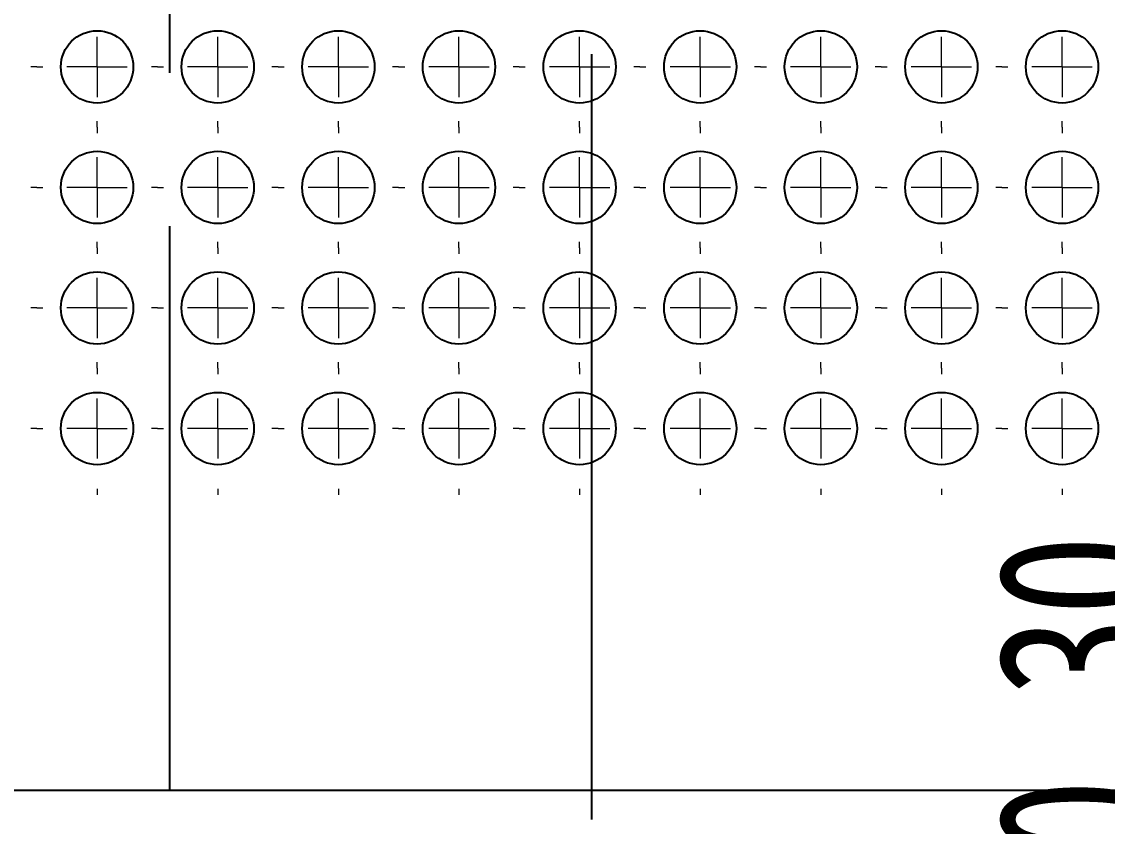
# Model space of a CAD drawing. Header units: millimetres. Extents: x -195 to 429, y -136 to 488.
# Drawn here: x 167.57 to 185.57, y 109.8 to 123.15 of the extents above; entities that cross this region are included whole.
import ezdxf

# ---------------------------------------------------------------- set-up
doc = ezdxf.new("R2010")
doc.units = ezdxf.units.MM
doc.linetypes.add('CENTERX2', pattern=[20.32, 12.7, -2.54, 2.54, -2.54])
doc.styles.add('SLDTEXTSTYLE0', font='TXT', dxfattribs={"width": 0.75})
doc.dimstyles.new('SLDDIMSTYLE1', dxfattribs={"dimtxt": 2.645833, "dimasz": 3.556, "dimexe": 0, "dimexo": 0.0625, "dimgap": 0.661458, "dimtad": 1, "dimlfac": 5, "dimrnd": 1e-09, "dimzin": 4, "dimdsep": 46, "dimtxsty": 'SLDTEXTSTYLE0', "dimblk1": 'CLOSED', "dimblk2": 'CLOSED', "dimsah": 1, "dimcen": 0.09, "dimadec": 0, "dimazin": 1, "dimtol": 1, "dimtp": 0.3, "dimtm": 0.3, "dimtfac": 1, "dimtmove": 0, "dimatfit": 0, "dimldrblk": 'CLOSED', "dimfxl": 0, "dimfrac": 2, "dimtolj": 1, "dimtzin": 0, "dimarcsym": 0})
doc.dimstyles.new('SLDDIMSTYLE2', dxfattribs={"dimtxt": 2.645833, "dimasz": 3.556, "dimexe": 0, "dimexo": 0.0625, "dimgap": 0.661458, "dimtad": 1, "dimlfac": 5, "dimrnd": 1e-09, "dimzin": 4, "dimdsep": 46, "dimtxsty": 'SLDTEXTSTYLE0', "dimblk1": 'CLOSED', "dimblk2": 'CLOSED', "dimsah": 1, "dimcen": 0.09, "dimadec": 0, "dimazin": 1, "dimtol": 1, "dimtp": 0.15, "dimtm": 0.15, "dimtfac": 1, "dimtofl": 0, "dimtmove": 0, "dimatfit": 3, "dimldrblk": 'CLOSED', "dimfxl": 0, "dimfrac": 2, "dimtolj": 1, "dimarcsym": 0})

# ---------------------------------------------------------------- blocks, each defined once
blk = doc.blocks.new('_Closed')
at = {"color": 0, "linetype": 'ByBlock', "lineweight": -2}
for p, q in [((-1, 0.166667), (0, 0)), ((-1, 0.166667), (-1, -0.166667)), ((0, 0), (-1, -0.166667)), ((0, 0), (-1, 0))]:
    blk.add_line(p, q, dxfattribs=at)
blk = doc.blocks.new('_D_5')
at = {"color": 7, "linetype": 'Continuous', "lineweight": 0}
for p, q in [((136.62, 113.998), (152.583, 113.998)), ((151.583, 113.998), (151.583, 96.298)), ((151.583, 96.298), (151.583, 77.026))]:
    blk.add_line(p, q, dxfattribs=at)
at = {"color": 7, "linetype": 'Continuous', "lineweight": 18, "xscale": 3.556, "yscale": 3.556}
for p, rotation in [((151.583, 113.998, -1.5), 90.0000000000004), ((151.583, 96.298, -1.5), 270.0000000000004)]:
    blk.add_blockref('_Closed', p, dxfattribs=dict(at, rotation=rotation))
at = {"color": 7, "linetype": 'Continuous', "lineweight": 18, "char_height": 2.6458, "attachment_point": 1, "rotation": 90, "style": 'SLDTEXTSTYLE0'}
for s, insert in [('±0.15', (148.173, 86.813)), ('88.50', (148.173, 77.026))]:
    blk.add_mtext(s, dxfattribs=dict(at, insert=insert))
blk = doc.blocks.new('_D_16')
at = {"color": 7, "linetype": 'Continuous', "lineweight": 0}
for p, q in [((187.164, 116.398), (187.164, 122.748)), ((199.82, 116.398), (186.164, 116.398)), ((187.164, 116.398), (187.164, 96.298)), ((187.164, 96.298), (187.164, 89.948))]:
    blk.add_line(p, q, dxfattribs=at)
at = {"color": 7, "linetype": 'Continuous', "lineweight": 18, "xscale": 3.556, "yscale": 3.556}
for p, rotation in [((187.164, 116.398, -1.5), 270.0000000000004), ((187.164, 96.298, -1.5), 90.0000000000004)]:
    blk.add_blockref('_Closed', p, dxfattribs=dict(at, rotation=rotation))
at = {"color": 7, "linetype": 'Continuous', "lineweight": 18, "char_height": 2.6458, "attachment_point": 1, "rotation": 90, "style": 'SLDTEXTSTYLE0'}
for s, insert in [('±0.30', (183.753, 106.538)), ('100.50', (183.753, 94.796))]:
    blk.add_mtext(s, dxfattribs=dict(at, insert=insert))
blk = doc.blocks.new('SW_CENTERMARKSYMBOL_33')
at = {"color": 0, "linetype": 'Continuous', "lineweight": 18}
for p, q in [((0, 1), (0, 1.1)), ((0, 0), (0, 0.5)), ((-1, 0), (-1.1, 0)), ((0, 0), (-0.5, 0)), ((0, 0), (0, -0.5)), ((0, 0), (0.5, 0)), ((1, 0), (1.1, 0)), ((0, -1), (0, -1.1))]:
    blk.add_line(p, q, dxfattribs=at)
blk = doc.blocks.new('SW_CENTERMARKSYMBOL_36')
at = {"color": 0, "linetype": 'Continuous', "lineweight": 18}
for p, q in [((0, 1), (0, 1.1)), ((0, 0), (0, 0.5)), ((-1, 0), (-1.1, 0)), ((0, 0), (-0.5, 0)), ((0, 0), (0, -0.5)), ((0, 0), (0.5, 0)), ((1, 0), (1.1, 0)), ((0, -1), (0, -1.1))]:
    blk.add_line(p, q, dxfattribs=at)
blk = doc.blocks.new('SW_CENTERMARKSYMBOL_38')
at = {"color": 0, "linetype": 'Continuous', "lineweight": 18}
for p, q in [((0, 1), (0, 1.1)), ((0, 0), (0, 0.5)), ((-1, 0), (-1.1, 0)), ((0, 0), (-0.5, 0)), ((0, 0), (0, -0.5)), ((0, 0), (0.5, 0)), ((1, 0), (1.1, 0)), ((0, -1), (0, -1.1))]:
    blk.add_line(p, q, dxfattribs=at)
blk = doc.blocks.new('SW_CENTERMARKSYMBOL_39')
at = {"color": 0, "linetype": 'Continuous', "lineweight": 18}
for p, q in [((0, 1), (0, 1.1)), ((0, 0), (0, 0.5)), ((-1, 0), (-1.1, 0)), ((0, 0), (-0.5, 0)), ((0, 0), (0, -0.5)), ((0, 0), (0.5, 0)), ((1, 0), (1.1, 0)), ((0, -1), (0, -1.1))]:
    blk.add_line(p, q, dxfattribs=at)
blk = doc.blocks.new('SW_CENTERMARKSYMBOL_40')
at = {"color": 0, "linetype": 'Continuous', "lineweight": 18}
for p, q in [((0, 1), (0, 1.1)), ((0, 0), (0, 0.5)), ((-1, 0), (-1.1, 0)), ((0, 0), (-0.5, 0)), ((0, 0), (0, -0.5)), ((0, 0), (0.5, 0)), ((1, 0), (1.1, 0)), ((0, -1), (0, -1.1))]:
    blk.add_line(p, q, dxfattribs=at)
blk = doc.blocks.new('SW_CENTERMARKSYMBOL_41')
at = {"color": 0, "linetype": 'Continuous', "lineweight": 18}
for p, q in [((0, 1), (0, 1.1)), ((0, 0), (0, 0.5)), ((-1, 0), (-1.1, 0)), ((0, 0), (-0.5, 0)), ((0, 0), (0, -0.5)), ((0, 0), (0.5, 0)), ((1, 0), (1.1, 0)), ((0, -1), (0, -1.1))]:
    blk.add_line(p, q, dxfattribs=at)
blk = doc.blocks.new('SW_CENTERMARKSYMBOL_42')
at = {"color": 0, "linetype": 'Continuous', "lineweight": 18}
for p, q in [((0, 1), (0, 1.1)), ((0, 0), (0, 0.5)), ((-1, 0), (-1.1, 0)), ((0, 0), (-0.5, 0)), ((0, 0), (0, -0.5)), ((0, 0), (0.5, 0)), ((1, 0), (1.1, 0)), ((0, -1), (0, -1.1))]:
    blk.add_line(p, q, dxfattribs=at)
blk = doc.blocks.new('SW_CENTERMARKSYMBOL_43')
at = {"color": 0, "linetype": 'Continuous', "lineweight": 18}
for p, q in [((0, 1), (0, 1.1)), ((0, 0), (0, 0.5)), ((-1, 0), (-1.1, 0)), ((0, 0), (-0.5, 0)), ((0, 0), (0, -0.5)), ((0, 0), (0.5, 0)), ((1, 0), (1.1, 0)), ((0, -1), (0, -1.1))]:
    blk.add_line(p, q, dxfattribs=at)
blk = doc.blocks.new('SW_CENTERMARKSYMBOL_44')
at = {"color": 0, "linetype": 'Continuous', "lineweight": 18}
for p, q in [((0, 1), (0, 1.1)), ((0, 0), (0, 0.5)), ((-1, 0), (-1.1, 0)), ((0, 0), (-0.5, 0)), ((0, 0), (0, -0.5)), ((0, 0), (0.5, 0)), ((1, 0), (1.1, 0)), ((0, -1), (0, -1.1))]:
    blk.add_line(p, q, dxfattribs=at)
blk = doc.blocks.new('SW_CENTERMARKSYMBOL_45')
at = {"color": 0, "linetype": 'Continuous', "lineweight": 18}
for p, q in [((0, 1), (0, 1.1)), ((0, 0), (0, 0.5)), ((-1, 0), (-1.1, 0)), ((0, 0), (-0.5, 0)), ((0, 0), (0, -0.5)), ((0, 0), (0.5, 0)), ((1, 0), (1.1, 0)), ((0, -1), (0, -1.1))]:
    blk.add_line(p, q, dxfattribs=at)
blk = doc.blocks.new('SW_CENTERMARKSYMBOL_46')
at = {"color": 0, "linetype": 'Continuous', "lineweight": 18}
for p, q in [((0, 1), (0, 1.1)), ((0, 0), (0, 0.5)), ((-1, 0), (-1.1, 0)), ((0, 0), (-0.5, 0)), ((0, 0), (0, -0.5)), ((0, 0), (0.5, 0)), ((1, 0), (1.1, 0)), ((0, -1), (0, -1.1))]:
    blk.add_line(p, q, dxfattribs=at)
blk = doc.blocks.new('SW_CENTERMARKSYMBOL_47')
at = {"color": 0, "linetype": 'Continuous', "lineweight": 18}
for p, q in [((0, 1), (0, 1.1)), ((0, 0), (0, 0.5)), ((-1, 0), (-1.1, 0)), ((0, 0), (-0.5, 0)), ((0, 0), (0, -0.5)), ((0, 0), (0.5, 0)), ((1, 0), (1.1, 0)), ((0, -1), (0, -1.1))]:
    blk.add_line(p, q, dxfattribs=at)
blk = doc.blocks.new('SW_CENTERMARKSYMBOL_417')
at = {"color": 0, "linetype": 'Continuous', "lineweight": 18}
for p, q in [((0, 1), (0, 1.1)), ((0, 0), (0, 0.5)), ((-1, 0), (-1.1, 0)), ((0, 0), (-0.5, 0)), ((0, 0), (0, -0.5)), ((0, 0), (0.5, 0)), ((1, 0), (1.1, 0)), ((0, -1), (0, -1.1))]:
    blk.add_line(p, q, dxfattribs=at)
blk = doc.blocks.new('SW_CENTERMARKSYMBOL_418')
at = {"color": 0, "linetype": 'Continuous', "lineweight": 18}
for p, q in [((0, 1), (0, 1.1)), ((0, 0), (0, 0.5)), ((-1, 0), (-1.1, 0)), ((0, 0), (-0.5, 0)), ((0, 0), (0, -0.5)), ((0, 0), (0.5, 0)), ((1, 0), (1.1, 0)), ((0, -1), (0, -1.1))]:
    blk.add_line(p, q, dxfattribs=at)
blk = doc.blocks.new('SW_CENTERMARKSYMBOL_419')
at = {"color": 0, "linetype": 'Continuous', "lineweight": 18}
for p, q in [((0, 1), (0, 1.1)), ((0, 0), (0, 0.5)), ((-1, 0), (-1.1, 0)), ((0, 0), (-0.5, 0)), ((0, 0), (0, -0.5)), ((0, 0), (0.5, 0)), ((1, 0), (1.1, 0)), ((0, -1), (0, -1.1))]:
    blk.add_line(p, q, dxfattribs=at)
blk = doc.blocks.new('SW_CENTERMARKSYMBOL_428')
at = {"color": 0, "linetype": 'Continuous', "lineweight": 18}
for p, q in [((0, 1), (0, 1.1)), ((0, 0), (0, 0.5)), ((-1, 0), (-1.1, 0)), ((0, 0), (-0.5, 0)), ((0, 0), (0, -0.5)), ((0, 0), (0.5, 0)), ((1, 0), (1.1, 0)), ((0, -1), (0, -1.1))]:
    blk.add_line(p, q, dxfattribs=at)
blk = doc.blocks.new('SW_CENTERMARKSYMBOL_460')
at = {"color": 0, "linetype": 'Continuous', "lineweight": 18}
for p, q in [((0, 1), (0, 1.1)), ((0, 0), (0, 0.5)), ((-1, 0), (-1.1, 0)), ((0, 0), (-0.5, 0)), ((0, 0), (0, -0.5)), ((0, 0), (0.5, 0)), ((1, 0), (1.1, 0)), ((0, -1), (0, -1.1))]:
    blk.add_line(p, q, dxfattribs=at)
blk = doc.blocks.new('SW_CENTERMARKSYMBOL_472')
at = {"color": 0, "linetype": 'Continuous', "lineweight": 18}
for p, q in [((0, 1), (0, 1.1)), ((0, 0), (0, 0.5)), ((-1, 0), (-1.1, 0)), ((0, 0), (-0.5, 0)), ((0, 0), (0, -0.5)), ((0, 0), (0.5, 0)), ((1, 0), (1.1, 0)), ((0, -1), (0, -1.1))]:
    blk.add_line(p, q, dxfattribs=at)
blk = doc.blocks.new('SW_CENTERMARKSYMBOL_477')
at = {"color": 0, "linetype": 'Continuous', "lineweight": 18}
for p, q in [((0, 1), (0, 1.1)), ((0, 0), (0, 0.5)), ((-1, 0), (-1.1, 0)), ((0, 0), (-0.5, 0)), ((0, 0), (0, -0.5)), ((0, 0), (0.5, 0)), ((1, 0), (1.1, 0)), ((0, -1), (0, -1.1))]:
    blk.add_line(p, q, dxfattribs=at)
blk = doc.blocks.new('SW_CENTERMARKSYMBOL_479')
at = {"color": 0, "linetype": 'Continuous', "lineweight": 18}
for p, q in [((0, 1), (0, 1.1)), ((0, 0), (0, 0.5)), ((-1, 0), (-1.1, 0)), ((0, 0), (-0.5, 0)), ((0, 0), (0, -0.5)), ((0, 0), (0.5, 0)), ((1, 0), (1.1, 0)), ((0, -1), (0, -1.1))]:
    blk.add_line(p, q, dxfattribs=at)
blk = doc.blocks.new('SW_CENTERMARKSYMBOL_480')
at = {"color": 0, "linetype": 'Continuous', "lineweight": 18}
for p, q in [((0, 1), (0, 1.1)), ((0, 0), (0, 0.5)), ((-1, 0), (-1.1, 0)), ((0, 0), (-0.5, 0)), ((0, 0), (0, -0.5)), ((0, 0), (0.5, 0)), ((1, 0), (1.1, 0)), ((0, -1), (0, -1.1))]:
    blk.add_line(p, q, dxfattribs=at)
blk = doc.blocks.new('SW_CENTERMARKSYMBOL_481')
at = {"color": 0, "linetype": 'Continuous', "lineweight": 18}
for p, q in [((0, 1), (0, 1.1)), ((0, 0), (0, 0.5)), ((-1, 0), (-1.1, 0)), ((0, 0), (-0.5, 0)), ((0, 0), (0, -0.5)), ((0, 0), (0.5, 0)), ((1, 0), (1.1, 0)), ((0, -1), (0, -1.1))]:
    blk.add_line(p, q, dxfattribs=at)
blk = doc.blocks.new('SW_CENTERMARKSYMBOL_482')
at = {"color": 0, "linetype": 'Continuous', "lineweight": 18}
for p, q in [((0, 1), (0, 1.1)), ((0, 0), (0, 0.5)), ((-1, 0), (-1.1, 0)), ((0, 0), (-0.5, 0)), ((0, 0), (0, -0.5)), ((0, 0), (0.5, 0)), ((1, 0), (1.1, 0)), ((0, -1), (0, -1.1))]:
    blk.add_line(p, q, dxfattribs=at)
blk = doc.blocks.new('SW_CENTERMARKSYMBOL_483')
at = {"color": 0, "linetype": 'Continuous', "lineweight": 18}
for p, q in [((0, 1), (0, 1.1)), ((0, 0), (0, 0.5)), ((-1, 0), (-1.1, 0)), ((0, 0), (-0.5, 0)), ((0, 0), (0, -0.5)), ((0, 0), (0.5, 0)), ((1, 0), (1.1, 0)), ((0, -1), (0, -1.1))]:
    blk.add_line(p, q, dxfattribs=at)
blk = doc.blocks.new('SW_CENTERMARKSYMBOL_485')
at = {"color": 0, "linetype": 'Continuous', "lineweight": 18}
for p, q in [((0, 1), (0, 1.1)), ((0, 0), (0, 0.5)), ((-1, 0), (-1.1, 0)), ((0, 0), (-0.5, 0)), ((0, 0), (0, -0.5)), ((0, 0), (0.5, 0)), ((1, 0), (1.1, 0)), ((0, -1), (0, -1.1))]:
    blk.add_line(p, q, dxfattribs=at)
blk = doc.blocks.new('SW_CENTERMARKSYMBOL_486')
at = {"color": 0, "linetype": 'Continuous', "lineweight": 18}
for p, q in [((0, 1), (0, 1.1)), ((0, 0), (0, 0.5)), ((-1, 0), (-1.1, 0)), ((0, 0), (-0.5, 0)), ((0, 0), (0, -0.5)), ((0, 0), (0.5, 0)), ((1, 0), (1.1, 0)), ((0, -1), (0, -1.1))]:
    blk.add_line(p, q, dxfattribs=at)
blk = doc.blocks.new('SW_CENTERMARKSYMBOL_487')
at = {"color": 0, "linetype": 'Continuous', "lineweight": 18}
for p, q in [((0, 1), (0, 1.1)), ((0, 0), (0, 0.5)), ((-1, 0), (-1.1, 0)), ((0, 0), (-0.5, 0)), ((0, 0), (0, -0.5)), ((0, 0), (0.5, 0)), ((1, 0), (1.1, 0)), ((0, -1), (0, -1.1))]:
    blk.add_line(p, q, dxfattribs=at)
blk = doc.blocks.new('SW_CENTERMARKSYMBOL_489')
at = {"color": 0, "linetype": 'Continuous', "lineweight": 18}
for p, q in [((0, 1), (0, 1.1)), ((0, 0), (0, 0.5)), ((-1, 0), (-1.1, 0)), ((0, 0), (-0.5, 0)), ((0, 0), (0, -0.5)), ((0, 0), (0.5, 0)), ((1, 0), (1.1, 0)), ((0, -1), (0, -1.1))]:
    blk.add_line(p, q, dxfattribs=at)
blk = doc.blocks.new('SW_CENTERMARKSYMBOL_490')
at = {"color": 0, "linetype": 'Continuous', "lineweight": 18}
for p, q in [((0, 1), (0, 1.1)), ((0, 0), (0, 0.5)), ((-1, 0), (-1.1, 0)), ((0, 0), (-0.5, 0)), ((0, 0), (0, -0.5)), ((0, 0), (0.5, 0)), ((1, 0), (1.1, 0)), ((0, -1), (0, -1.1))]:
    blk.add_line(p, q, dxfattribs=at)
blk = doc.blocks.new('SW_CENTERMARKSYMBOL_491')
at = {"color": 0, "linetype": 'Continuous', "lineweight": 18}
for p, q in [((0, 1), (0, 1.1)), ((0, 0), (0, 0.5)), ((-1, 0), (-1.1, 0)), ((0, 0), (-0.5, 0)), ((0, 0), (0, -0.5)), ((0, 0), (0.5, 0)), ((1, 0), (1.1, 0)), ((0, -1), (0, -1.1))]:
    blk.add_line(p, q, dxfattribs=at)
blk = doc.blocks.new('SW_CENTERMARKSYMBOL_494')
at = {"color": 0, "linetype": 'Continuous', "lineweight": 18}
for p, q in [((0, 1), (0, 1.1)), ((0, 0), (0, 0.5)), ((-1, 0), (-1.1, 0)), ((0, 0), (-0.5, 0)), ((0, 0), (0, -0.5)), ((0, 0), (0.5, 0)), ((1, 0), (1.1, 0)), ((0, -1), (0, -1.1))]:
    blk.add_line(p, q, dxfattribs=at)
blk = doc.blocks.new('SW_CENTERMARKSYMBOL_500')
at = {"color": 0, "linetype": 'Continuous', "lineweight": 18}
for p, q in [((0, 1), (0, 1.1)), ((0, 0), (0, 0.5)), ((-1, 0), (-1.1, 0)), ((0, 0), (-0.5, 0)), ((0, 0), (0, -0.5)), ((0, 0), (0.5, 0)), ((1, 0), (1.1, 0)), ((0, -1), (0, -1.1))]:
    blk.add_line(p, q, dxfattribs=at)
blk = doc.blocks.new('SW_CENTERMARKSYMBOL_521')
at = {"color": 0, "linetype": 'Continuous', "lineweight": 18}
for p, q in [((0, 1), (0, 1.1)), ((0, 0), (0, 0.5)), ((-1, 0), (-1.1, 0)), ((0, 0), (-0.5, 0)), ((0, 0), (0, -0.5)), ((0, 0), (0.5, 0)), ((1, 0), (1.1, 0)), ((0, -1), (0, -1.1))]:
    blk.add_line(p, q, dxfattribs=at)
blk = doc.blocks.new('SW_CENTERMARKSYMBOL_522')
at = {"color": 0, "linetype": 'Continuous', "lineweight": 18}
for p, q in [((0, 1), (0, 1.1)), ((0, 0), (0, 0.5)), ((-1, 0), (-1.1, 0)), ((0, 0), (-0.5, 0)), ((0, 0), (0, -0.5)), ((0, 0), (0.5, 0)), ((1, 0), (1.1, 0)), ((0, -1), (0, -1.1))]:
    blk.add_line(p, q, dxfattribs=at)
blk = doc.blocks.new('SW_CENTERMARKSYMBOL_524')
at = {"color": 0, "linetype": 'Continuous', "lineweight": 18}
for p, q in [((0, 1), (0, 1.1)), ((0, 0), (0, 0.5)), ((-1, 0), (-1.1, 0)), ((0, 0), (-0.5, 0)), ((0, 0), (0, -0.5)), ((0, 0), (0.5, 0)), ((1, 0), (1.1, 0)), ((0, -1), (0, -1.1))]:
    blk.add_line(p, q, dxfattribs=at)
blk = doc.blocks.new('SW_CENTERMARKSYMBOL_576')
at = {"color": 0, "linetype": 'Continuous', "lineweight": 18}
for p, q in [((0, 1), (0, 1.1)), ((0, 0), (0, 0.5)), ((-1, 0), (-1.1, 0)), ((0, 0), (-0.5, 0)), ((0, 0), (0, -0.5)), ((0, 0), (0.5, 0)), ((1, 0), (1.1, 0)), ((0, -1), (0, -1.1))]:
    blk.add_line(p, q, dxfattribs=at)
blk = doc.blocks.new('SW_CENTERMARKSYMBOL_579')
at = {"color": 0, "linetype": 'Continuous', "lineweight": 18}
for p, q in [((0, 1), (0, 1.1)), ((0, 0), (0, 0.5)), ((-1, 0), (-1.1, 0)), ((0, 0), (-0.5, 0)), ((0, 0), (0, -0.5)), ((0, 0), (0.5, 0)), ((1, 0), (1.1, 0)), ((0, -1), (0, -1.1))]:
    blk.add_line(p, q, dxfattribs=at)
blk = doc.blocks.new('SW_CENTERMARKSYMBOL_581')
at = {"color": 0, "linetype": 'Continuous', "lineweight": 18}
for p, q in [((0, 1), (0, 1.1)), ((0, 0), (0, 0.5)), ((-1, 0), (-1.1, 0)), ((0, 0), (-0.5, 0)), ((0, 0), (0, -0.5)), ((0, 0), (0.5, 0)), ((1, 0), (1.1, 0)), ((0, -1), (0, -1.1))]:
    blk.add_line(p, q, dxfattribs=at)
blk = doc.blocks.new('SW_CENTERMARKSYMBOL_582')
at = {"color": 0, "linetype": 'Continuous', "lineweight": 18}
for p, q in [((0, 1), (0, 1.1)), ((0, 0), (0, 0.5)), ((-1, 0), (-1.1, 0)), ((0, 0), (-0.5, 0)), ((0, 0), (0, -0.5)), ((0, 0), (0.5, 0)), ((1, 0), (1.1, 0)), ((0, -1), (0, -1.1))]:
    blk.add_line(p, q, dxfattribs=at)
blk = doc.blocks.new('SW_CENTERMARKSYMBOL_583')
at = {"color": 0, "linetype": 'Continuous', "lineweight": 18}
for p, q in [((0, 1), (0, 1.1)), ((0, 0), (0, 0.5)), ((-1, 0), (-1.1, 0)), ((0, 0), (-0.5, 0)), ((0, 0), (0, -0.5)), ((0, 0), (0.5, 0)), ((1, 0), (1.1, 0)), ((0, -1), (0, -1.1))]:
    blk.add_line(p, q, dxfattribs=at)

msp = doc.modelspace()

# ---------------------------------------------------------------- linework, layer by layer
at = {"color": 7, "linetype": 'CENTERX2'}
for p, q in [((177.0202, 488.3702), (177.0202, -135.7733)), ((170.0202, 160.3985), (170.0202, 110.3985))]:
    msp.add_line(p, q, dxfattribs=at)
at = {"color": 7, "linetype": 'Continuous'}
msp.add_line((132.0202, 110.3985), (208.0202, 110.3985), dxfattribs=at)
at = {"color": 7, "linetype": 'Continuous', "lineweight": 25}
for centre in [(168.8202, 122.3985), (170.8202, 122.3985), (172.8202, 122.3985), (174.8202, 122.3985), (176.8202, 122.3985), (178.8202, 122.3985), (180.8202, 122.3985), (182.8202, 122.3985), (184.8202, 122.3985), (168.8202, 120.3985), (170.8202, 120.3985), (172.8202, 120.3985), (174.8202, 120.3985), (176.8202, 120.3985), (178.8202, 120.3985), (180.8202, 120.3985), (182.8202, 120.3985), (184.8202, 120.3985), (168.8202, 118.3985), (170.8202, 118.3985), (172.8202, 118.3985), (174.8202, 118.3985), (176.8202, 118.3985), (178.8202, 118.3985), (180.8202, 118.3985), (182.8202, 118.3985), (184.8202, 118.3985), (168.8202, 116.3985), (170.8202, 116.3985), (172.8202, 116.3985), (174.8202, 116.3985), (176.8202, 116.3985), (178.8202, 116.3985), (180.8202, 116.3985), (182.8202, 116.3985), (184.8202, 116.3985)]:
    msp.add_circle(centre, 0.6, dxfattribs=at)

# ---------------------------------------------------------------- block references
at = {"color": 7, "linetype": 'Continuous', "lineweight": 0}
for name, p in [('SW_CENTERMARKSYMBOL_419', (166.8202, 122.3985)), ('SW_CENTERMARKSYMBOL_460', (168.8202, 122.3985)), ('SW_CENTERMARKSYMBOL_417', (170.8202, 122.3985)), ('SW_CENTERMARKSYMBOL_418', (172.8202, 122.3985)), ('SW_CENTERMARKSYMBOL_40', (174.8202, 122.3985)), ('SW_CENTERMARKSYMBOL_33', (176.8202, 122.3985)), ('SW_CENTERMARKSYMBOL_38', (178.8202, 122.3985)), ('SW_CENTERMARKSYMBOL_39', (180.8202, 122.3985)), ('SW_CENTERMARKSYMBOL_36', (182.8202, 122.3985)), ('SW_CENTERMARKSYMBOL_45', (184.8202, 122.3985)), ('SW_CENTERMARKSYMBOL_41', (166.8202, 120.3985)), ('SW_CENTERMARKSYMBOL_46', (168.8202, 120.3985)), ('SW_CENTERMARKSYMBOL_47', (170.8202, 120.3985)), ('SW_CENTERMARKSYMBOL_44', (172.8202, 120.3985)), ('SW_CENTERMARKSYMBOL_428', (174.8202, 120.3985)), ('SW_CENTERMARKSYMBOL_42', (176.8202, 120.3985)), ('SW_CENTERMARKSYMBOL_43', (178.8202, 120.3985)), ('SW_CENTERMARKSYMBOL_479', (180.8202, 120.3985)), ('SW_CENTERMARKSYMBOL_472', (182.8202, 120.3985)), ('SW_CENTERMARKSYMBOL_477', (184.8202, 120.3985)), ('SW_CENTERMARKSYMBOL_521', (166.8202, 118.3985)), ('SW_CENTERMARKSYMBOL_522', (168.8202, 118.3985)), ('SW_CENTERMARKSYMBOL_487', (170.8202, 118.3985)), ('SW_CENTERMARKSYMBOL_480', (172.8202, 118.3985)), ('SW_CENTERMARKSYMBOL_485', (174.8202, 118.3985)), ('SW_CENTERMARKSYMBOL_486', (176.8202, 118.3985)), ('SW_CENTERMARKSYMBOL_483', (178.8202, 118.3985)), ('SW_CENTERMARKSYMBOL_524', (180.8202, 118.3985)), ('SW_CENTERMARKSYMBOL_481', (182.8202, 118.3985)), ('SW_CENTERMARKSYMBOL_482', (184.8202, 118.3985)), ('SW_CENTERMARKSYMBOL_494', (166.8202, 116.3985)), ('SW_CENTERMARKSYMBOL_491', (168.8202, 116.3985)), ('SW_CENTERMARKSYMBOL_500', (170.8202, 116.3985)), ('SW_CENTERMARKSYMBOL_489', (172.8202, 116.3985)), ('SW_CENTERMARKSYMBOL_490', (174.8202, 116.3985)), ('SW_CENTERMARKSYMBOL_583', (176.8202, 116.3985)), ('SW_CENTERMARKSYMBOL_576', (178.8202, 116.3985)), ('SW_CENTERMARKSYMBOL_581', (180.8202, 116.3985)), ('SW_CENTERMARKSYMBOL_582', (182.8202, 116.3985)), ('SW_CENTERMARKSYMBOL_579', (184.8202, 116.3985))]:
    msp.add_blockref(name, p, dxfattribs=at)

# ---------------------------------------------------------------- dimensions: what is measured, and where the dimension line sits
at = {"color": 7, "linetype": 'Continuous', "lineweight": 18}
for base, p1, p2, dimstyle, picture, middle in [((187.1636, 96.2985), (200.8202, 116.3985), (177.2702, 96.2985), 'SLDDIMSTYLE1', '_D_16', (187.1636, 105.0465)), ((151.5833, 96.2985), (135.6202, 113.9985), (176.7702, 96.2985), 'SLDDIMSTYLE2', '_D_5', (151.5833, 86.2985))]:
    dim = msp.add_linear_dim(base=base, p1=p1, p2=p2, angle=90, dimstyle=dimstyle, dxfattribs=at)
    dim.commit()
    dim.dimension.update_dxf_attribs({"geometry": picture, "text_midpoint": middle, "dimtype": 160})

doc.saveas('drawing.dxf')
